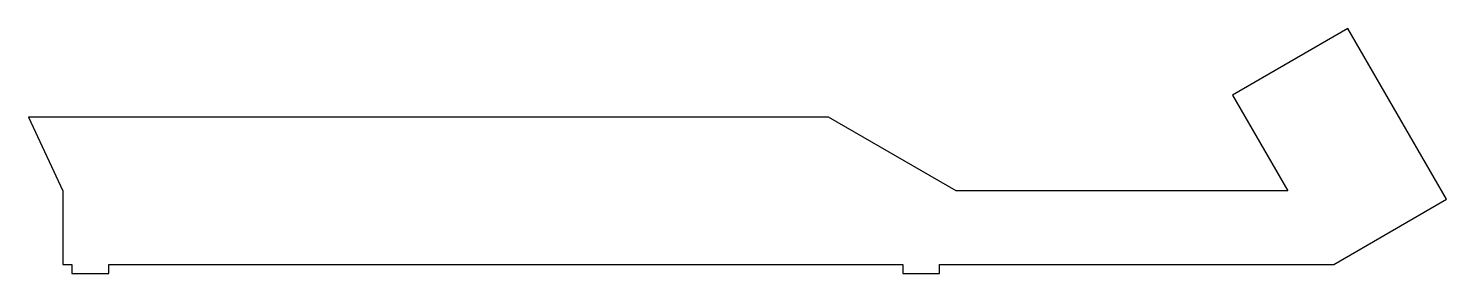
# Model space of a CAD drawing. Header units: inches. Extents: x -0.5 to 18.8, y -0.1 to 3.2.
import ezdxf

# ---------------------------------------------------------------- set-up
doc = ezdxf.new("R2010")
doc.units = ezdxf.units.IN
doc.header["$MEASUREMENT"] = 0

msp = doc.modelspace()

# ---------------------------------------------------------------- linework, layer by layer
msp.add_lwpolyline([(0, 0), (0.125, 0), (0.125, -0.125), (0.625, -0.125), (0.625, 0), (11.401, 0), (11.401, -0.125), (11.901, -0.125), (11.901, 0), (17.25, 0), (18.781, 0.884), (17.442, 3.204), (15.875, 2.299), (16.625, 1), (12.125, 1), (10.393, 2), (-0.466, 2), (0, 1)], close=True)

doc.saveas('drawing.dxf')
